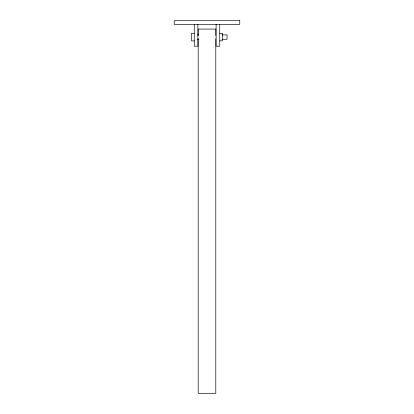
<?xml version="1.0" encoding="UTF-8"?>
<svg xmlns="http://www.w3.org/2000/svg" width="414" height="414" viewBox="0 0 414 414"><rect width="100%" height="100%" fill="white"/><g stroke="black" fill="none" stroke-linecap="round" stroke-linejoin="round"><path stroke-width="0.62" d="M194.254 33.306L191.522 33.306L191.522 40.877L194.254 40.877M219.746 33.306L222.478 33.306L222.478 40.877L219.746 40.877M197.468 34.905L198.751 34.905M221.888 34.905L227.032 34.905L227.032 39.273L221.888 39.273M197.468 39.273L198.751 39.273M219.746 24.343L219.746 46.197L216.108 46.197L216.108 24.343M215.797 35.537L215.797 29.078L198.202 29.078L198.202 35.537M215.797 38.766L215.797 393.3L198.202 393.3L198.202 38.766M197.892 24.343L197.892 46.197L194.254 46.197L194.254 24.343M239.778 20.7L174.222 20.7L174.222 24.343L239.778 24.343L239.778 20.7"/></g></svg>
